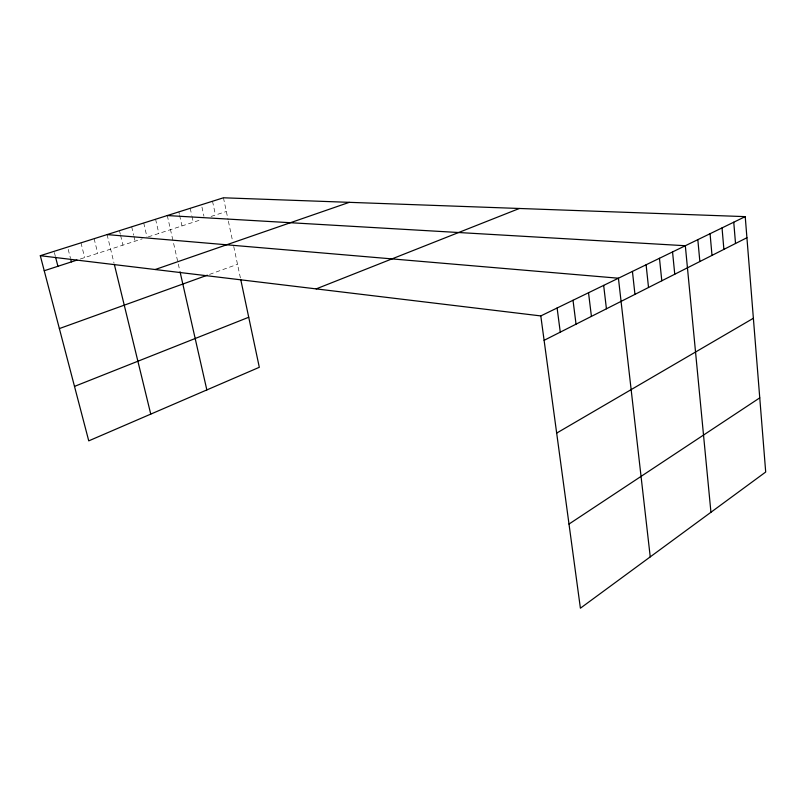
<?xml version="1.0" encoding="UTF-8"?>
<svg xmlns="http://www.w3.org/2000/svg" width="806" height="806" viewBox="0 0 806 806"><rect width="100%" height="100%" fill="white"/><g stroke="black" fill="none" stroke-linecap="round" stroke-linejoin="round"><path stroke-width="0.6" stroke-dasharray="4.03 3.02" d="M209.52 274.403L237.508 264.308M80.237 259.028L142.259 238.848M148.233 236.904L201.107 219.706M211.061 216.461L226.335 211.494M54.365 252.5L55.251 255.945M68.198 249.346L70.525 258.474M80.973 242.838L84.66 257.588M94.121 238.687L97.738 253.336M107.077 234.586L114.059 263.3M119.469 230.667L120.336 234.284M120.618 235.493L122.935 245.135M131.68 226.808L133.665 235.191M133.947 236.39L135.076 241.185M143.72 223L147.055 237.286M155.588 219.252L158.853 233.448M167.295 215.545L173.089 241.105M173.612 243.402L179.778 270.584M178.831 211.897L179.355 214.235M179.617 215.404L181.975 225.932M190.216 208.301L191.757 215.273M192.009 216.431L193.289 222.244M201.943 207.061L203.958 216.3M212.512 201.248L215.474 215.031M223.443 197.792L228.138 219.978M228.39 221.197L232.471 240.47M233.73 246.455L240.531 278.564"/><path stroke-width="1.21" d="M568.996 524.061L759.756 397.862M556.674 433.094L753.368 318.269M544.11 340.323L746.91 237.73M540.796 315.922L745.228 216.633L765.7 472.024L580.401 608.208L540.796 315.922L40.3 255.704L88.751 440.862L259.31 367.294L240.782 279.742M74.505 386.386L248.722 317.262M316.174 288.891L519.366 208.482M59.372 328.576L207.333 275.199M155.195 269.526L349.29 202.336M44.239 270.735L76.923 260.106M40.3 255.704L223.443 197.792L745.228 216.633M167.295 215.545L685.322 245.729L710.942 512.263M107.077 234.586L618.424 278.221L650.24 556.886M55.543 257.094L57.921 266.282M70.817 259.623L71.391 261.9M114.351 264.469L150.752 414.113M180.05 271.803L206.84 389.923M557.107 307.993L560.271 332.143M573.016 300.275L576.038 324.173M588.521 292.739L591.423 316.395M603.664 285.395L606.424 308.799M632.428 271.421L634.957 294.361M646.1 264.771L648.528 287.5M659.469 258.283L661.797 280.79M672.547 251.935L674.763 274.231M697.825 239.654L699.86 261.537M710.066 233.71L712 255.391M722.035 227.897L723.889 249.376M733.752 222.204L735.525 243.493"/></g></svg>
